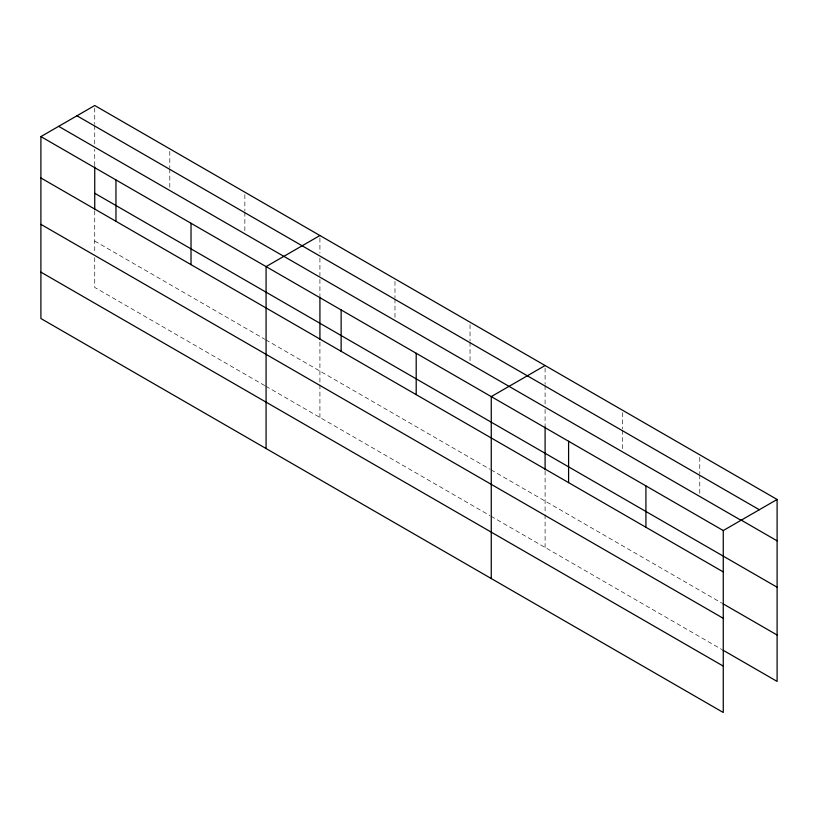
<?xml version="1.0" encoding="UTF-8"?>
<svg xmlns="http://www.w3.org/2000/svg" width="818" height="818" viewBox="0 0 818 818"><rect width="100%" height="100%" fill="white"/><g stroke="black" fill="none" stroke-linecap="round" stroke-linejoin="round"><path stroke-width="0.61" stroke-dasharray="4.09 3.07" d="M94.735 165.686L94.735 149.387M94.735 241.054L264.725 339.204M265.83 339.838L489.91 469.205M491.015 469.839L721.865 603.122M264.725 385.585L94.735 287.445L94.735 254.848M265.83 386.219L489.91 515.585M491.015 516.23L721.865 649.512M699.768 457.334L699.768 473.632M699.768 474.88L699.768 493.683M622.426 412.681L622.426 428.98M622.426 430.237L622.426 450.289M545.095 368.039L545.095 384.327M545.095 385.585L545.095 405.646M545.095 409.399L545.095 426.955M545.095 470.892L545.095 513.602M545.095 514.859L545.095 547.457M470.033 324.705L470.033 340.994M470.033 342.251L470.033 362.302M394.982 281.361L394.982 297.66M394.982 298.918L394.982 317.721M319.92 238.028L319.92 253.069M319.92 258.089L319.92 275.635M319.92 279.398L319.92 295.697M319.92 342.139L319.92 383.601M319.92 384.859L319.92 417.446M244.858 194.694L244.858 210.993M244.858 212.24L244.858 231.044M169.796 151.361L169.796 167.659M169.796 168.907L169.796 188.968M94.735 108.027L94.735 124.316M94.735 125.573L94.735 145.635M94.735 210.87L94.735 253.59"/><path stroke-width="1.23" d="M94.735 209.612L94.735 166.944M723.265 618.306L723.265 530.555L40.9 136.596L40.9 318.529L723.265 712.488L723.265 618.306L40.9 224.347M722.969 650.146L777.1 681.404L777.1 499.471L94.735 105.512L40.9 136.596M319.92 235.523L266.075 266.607L266.075 448.53M545.095 365.534L491.26 396.607L491.26 578.541M723.265 530.555L777.1 499.471M76.974 115.778L759.329 509.737M740.638 519.788L777.1 540.841M58.671 126.34L741.026 520.299M94.735 193.273L777.1 587.222M40.9 177.966L723.265 571.925M722.969 603.766L777.1 635.013M40.9 272.138L723.265 666.097M645.923 485.912L645.923 527.273M568.592 441.26L568.592 482.63M545.095 426.955L545.095 469.634M416.198 353.274L416.198 394.644M341.137 309.94L341.137 351.311M319.92 296.944L319.92 339.623M191.023 223.273L191.023 264.633M115.962 179.94L115.962 221.3"/></g></svg>
